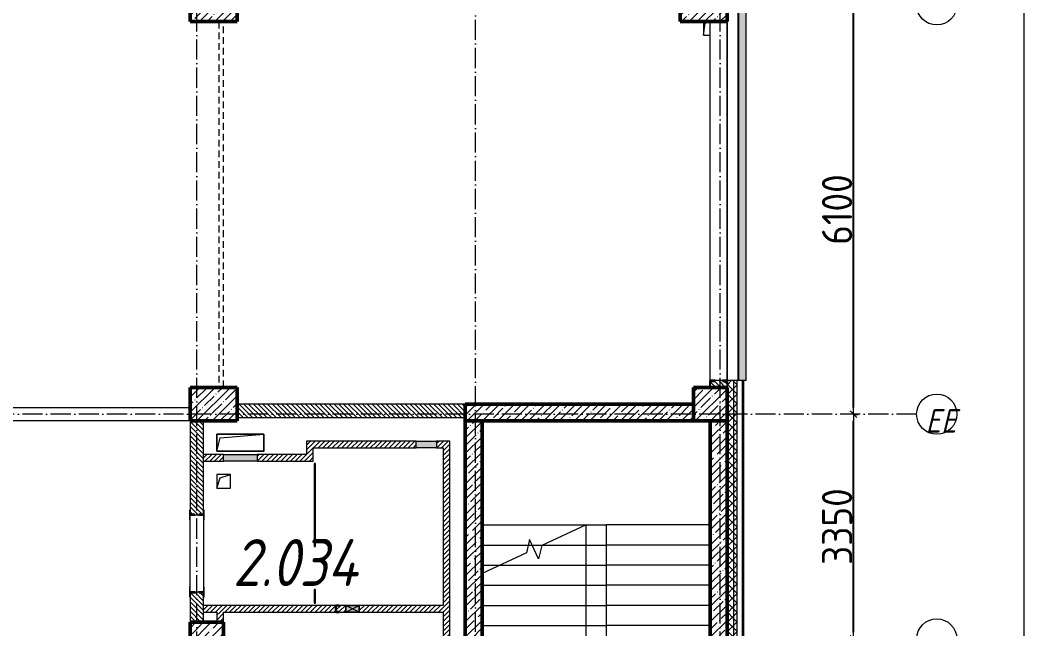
# Model space of a CAD drawing. Header units: millimetres. Extents: x -12989 to 629078, y -109036 to 555275.
# Drawn here: x 133976 to 148933, y 115795 to 124868 of the extents above; entities that cross this region are included whole.
import ezdxf

# ---------------------------------------------------------------- set-up
doc = ezdxf.new("R2010")
doc.units = ezdxf.units.MM
doc.linetypes.add('200_ШТРИХ_ш1п0_6_', pattern=[160, 100, -60])
doc.linetypes.add('50_200_ШТРИХ_1Т_ш5_п1_п1_', pattern=[700, 500, -100, 0, -100])
for name, color, linetype, lineweight in [('A-____-____-DIMS', 7, 'Continuous', 9), ('A-DETL-____-OTLN-3', 7, '200_ШТРИХ_ш1п0_6_', 9), ('A-DETL-GENF-OTLN', 7, 'Continuous', 9), ('A-DOOR-OPNG-MCUT', 7, 'Continuous', 35), ('A-FLOR-____-OTLN', 7, 'Continuous', 9), ('A-GENM-____-MCUT', 7, 'Continuous', 25), ('A-GENM-____-OTLN', 7, 'Continuous', 9), ('A-GENM-____-OTLN-1', 7, 'Continuous', 25), ('A-GLAZ-____-OTLN', 7, 'Continuous', 9), ('A-WALL-____-MCUT', 7, 'Continuous', 13), ('A-WALL-____-MCUT-1', 7, 'Continuous', 9), ('A-WALL-____-MCUT-2', 7, 'Continuous', 50), ('A-WALL-____-OTLN', 7, 'Continuous', 9), ('A-WALL-____-PATT-1', 7, 'Continuous', 9), ('A-WALL-FNSH-MCUT-1', 7, 'Continuous', 9), ('I-WALL-____-OTLN', 7, 'Continuous', 9), ('S-COLS-____-MCUT', 7, 'Continuous', 50), ('S-COLS-____-OTLN', 7, 'Continuous', 9), ('S-GRID-____-IDEN', 7, 'Continuous', 9), ('S-GRID-____-OTLN-1', 7, '50_200_ШТРИХ_1Т_ш5_п1_п1_', 9), ('S-STRS-____-MBND', 7, 'Continuous', 9), ('S-STRS-____-OTLN-1', 7, 'Continuous', 9), ('Марки помещений', 7, 'Continuous', 9)]:
    doc.layers.add(name, color=color, linetype=linetype, lineweight=lineweight)
doc.layers.add('A-DOOR-____-OTLN-1', color=7, linetype='Continuous', lineweight=9, true_color=0xffffff)
doc.layers.add('A-GLAZ-____-OTLN-1', color=7, linetype='Continuous', lineweight=9, true_color=0xc0c0c0)
doc.styles.add('ISOCPEUR_I_2', font='isocpeui.ttf', dxfattribs={"width": 0.85, "height": 2.3})
doc.styles.add('ISOCPEUR_I_9', font='isocpeui.ttf', dxfattribs={"width": 0.9, "height": 250})
doc.styles.add('СПДС', font='isocpeur.ttf', dxfattribs={"width": 0.9})
doc.dimstyles.new('Размера А3', dxfattribs={"dimtxt": 200, "dimasz": 100, "dimexe": 70, "dimexo": 100, "dimgap": 20, "dimtad": 1, "dimdec": 0, "dimrnd": 10, "dimzin": 0, "dimdsep": 46, "dimtxsty": 'СПДС', "dimblk": 'ARROWHEAD_6', "dimcen": 1, "dimclrd": 256, "dimclre": 256, "dimclrt": 256, "dimazin": 0, "dimtfac": 1, "dimtdec": 0, "dimtmove": 2, "dimatfit": 3, "dimfxl": 1, "dimtolj": 1, "dimtzin": 0, "dimarcsym": 0})
pattern_1 = [(135, (43259.71, 63713.66), (-35.35534, -35.35534), [])]
pattern_2 = [(45, (43259.71, 63713.66), (-35.35534, 35.35534), [])]
pattern_3 = [(45, (43259.71, 63713.66), (-70.71068, 70.71068), []), (135, (43259.71, 63713.66), (-70.71068, -70.71068), [])]
pattern_4 = [(45, (43259.71, 63713.66), (-114.04925, 114.04925), []), (45, (43373.76, 63713.66), (-114.04925, 114.04925), [201.612, -40.322, 3.353, -36.97])]

# ---------------------------------------------------------------- blocks, each defined once
blk = doc.blocks.new('BSC_Колонна _Прямоугольная - 500х700-V108-АР1_План отверстий 2 этажа в осях 1-64_Ю-ЯЯ')
at = {"layer": 'S-COLS-____-OTLN'}
h = blk.add_hatch(dxfattribs=at)
h.set_pattern_fill('FP_121', color=256, style=0, pattern_type=2)
h.set_pattern_definition([(315, (-61381.04, 93600), (114.04925, 114.04925), []), (315, (-61381.04, 93485.95), (114.04925, 114.04925), [201.613, -40.323, 3.353, -36.97])])
h.paths.add_polyline_path([(-250, 350), (-250, -350), (250, -350), (250, 350)], flags=0)
at = {"layer": 'S-COLS-____-MCUT'}
for p, q in [((250, 350), (-250, 350)), ((-250, 350), (-250, -350)), ((250, -350), (250, 350)), ((-250, -350), (250, -350))]:
    blk.add_line(p, q, dxfattribs=at)
blk = doc.blocks.new('BSC_Колонна _Прямоугольная - 500х700-V109-АР1_План отверстий 2 этажа в осях 1-64_Ю-ЯЯ')
at = {"layer": 'S-COLS-____-OTLN'}
h = blk.add_hatch(dxfattribs=at)
h.set_pattern_fill('FP_122', color=256, style=0, pattern_type=2)
h.set_pattern_definition([(315, (-61381.04, 100900), (114.04925, 114.04925), []), (315, (-61381.04, 100785.95), (114.04925, 114.04925), [201.613, -40.323, 3.353, -36.97])])
h.paths.add_polyline_path([(-250, 350), (-250, -350), (250, -350), (250, 350)], flags=0)
at = {"layer": 'S-COLS-____-MCUT'}
for p, q in [((250, 350), (-250, 350)), ((-250, 350), (-250, -350)), ((250, -350), (250, 350)), ((-250, -350), (250, -350))]:
    blk.add_line(p, q, dxfattribs=at)
blk = doc.blocks.new('BSC_Колонна _Прямоугольная - 500х700-V110-АР1_План отверстий 2 этажа в осях 1-64_Ю-ЯЯ')
at = {"layer": 'S-COLS-____-OTLN'}
h = blk.add_hatch(dxfattribs=at)
h.set_pattern_fill('FP_123', color=256, style=0, pattern_type=2)
h.set_pattern_definition([(315, (-55431.04, 93600), (114.04925, 114.04925), []), (315, (-55431.04, 93485.95), (114.04925, 114.04925), [201.613, -40.323, 3.353, -36.97])])
h.paths.add_polyline_path([(-250, 350), (-250, -350), (250, -350), (250, 350)], flags=0)
at = {"layer": 'S-COLS-____-MCUT'}
for p, q in [((250, 350), (-250, 350)), ((-250, 350), (-250, -350)), ((250, -350), (250, 350)), ((-250, -350), (250, -350))]:
    blk.add_line(p, q, dxfattribs=at)
blk = doc.blocks.new('BSC_Колонна _Прямоугольная - 500х500-V111-АР1_План отверстий 2 этажа в осях 1-64_Ю-ЯЯ')
at = {"layer": 'S-COLS-____-OTLN'}
h = blk.add_hatch(dxfattribs=at)
h.set_pattern_fill('FP_124', color=256, style=0, pattern_type=2)
h.set_pattern_definition([(315, (-55431.04, 101000), (114.04925, 114.04925), []), (315, (-55431.04, 100885.95), (114.04925, 114.04925), [201.613, -40.323, 3.353, -36.97])])
h.paths.add_polyline_path([(-250, 250), (-250, -250), (250, -250), (250, 250)], flags=0)
at = {"layer": 'S-COLS-____-MCUT'}
for p, q in [((250, 250), (-250, 250)), ((-250, 250), (-250, -250)), ((250, -250), (250, 250)), ((-250, -250), (250, -250))]:
    blk.add_line(p, q, dxfattribs=at)
blk = doc.blocks.new('BSC_Колонна _Прямоугольная - 500х500-V147-АР1_План отверстий 2 этажа в осях 1-64_Ю-ЯЯ')
at = {"layer": 'S-COLS-____-OTLN'}
h = blk.add_hatch(dxfattribs=at)
h.set_pattern_fill('FP_160', color=256, style=0, pattern_type=2)
h.set_pattern_definition([(45, (-93500, -51931.04), (-114.04925, 114.04925), []), (45, (-93385.95, -51931.04), (-114.04925, 114.04925), [201.613, -40.323, 3.353, -36.97])])
h.paths.add_polyline_path([(-250, -250), (250, -250), (250, 250), (-250, 250)], flags=0)
at = {"layer": 'S-COLS-____-MCUT'}
for p, q in [((250, 250), (-250, 250)), ((-250, 250), (-250, -250)), ((250, -250), (250, 250)), ((-250, -250), (250, -250))]:
    blk.add_line(p, q, dxfattribs=at)
blk = doc.blocks.new('DOR_ДУ_распашная__1Ст_Прямоугольная_ШЕР - Вн_650х2100h_Кабинки С_у-19996353-АР1_План отверстий 2 этажа в осях 1-64_Ю-ЯЯ')
at = {"layer": 'A-DOOR-OPNG-MCUT'}
for p, q in [((-325, 10), (-325, -10)), ((325, -10), (325, 10))]:
    blk.add_line(p, q, dxfattribs=at)
blk = doc.blocks.new('Фахверк_СКБ_Уголок - 250_2700_1-27501432-АР1_План отверстий 2 этажа в осях 1-64_Ю-ЯЯ')
at = {"layer": 'A-GENM-____-MCUT'}
for p, q in [((200, 181), (125, 181)), ((125, 181), (125, 106)), ((131, 106), (131, 175)), ((131, 175), (200, 175)), ((200, 175), (200, 181)), ((125, 106), (131, 106)), ((131, -6), (125, -6)), ((125, -6), (125, -81)), ((125, -81), (200, -81)), ((131, -75), (131, -6)), ((200, -75), (131, -75)), ((200, -81), (200, -75))]:
    blk.add_line(p, q, dxfattribs=at)
blk = doc.blocks.new('154_Фахверк_СКБ_Швеллер - Тип_100_3960-28331862-АР1_План отверстий 2 этажа в осях 1-64_Ю-ЯЯ')
at = {"layer": 'A-GENM-____-MCUT'}
for p, q in [((175, 50), (125, 50)), ((125, 50), (125, -50)), ((128, 47), (175, 47)), ((128, -47), (128, 47)), ((175, 47), (175, 50)), ((125, -50), (175, -50)), ((175, -47), (128, -47)), ((175, -50), (175, -47))]:
    blk.add_line(p, q, dxfattribs=at)
blk = doc.blocks.new('154_Стойка_СКБ_Уголок - СМ-2180_200-28268025-АР1_План отверстий 2 этажа в осях 1-64_Ю-ЯЯ')
at = {"layer": 'A-GENM-____-MCUT'}
for p, q in [((125, 156), (125, 81)), ((200, 156), (125, 156)), ((131, 81), (131, 150)), ((131, 150), (200, 150)), ((200, 150), (200, 156)), ((125, 81), (131, 81)), ((131, 19), (125, 19)), ((125, 19), (125, -56)), ((131, -50), (131, 19)), ((125, -56), (200, -56)), ((200, -50), (131, -50)), ((200, -56), (200, -50))]:
    blk.add_line(p, q, dxfattribs=at)
blk = doc.blocks.new('Стойка_Влож_Полоса боковая - Полоса-28213942-АР1_План отверстий 2 этажа в осях 1-64_Ю-ЯЯ')
at = {"layer": 'A-GENM-____-OTLN'}
for p, q in [((-5, 60), (0, 60)), ((-5, -60), (-5, 60)), ((0, -60), (-5, -60))]:
    blk.add_line(p, q, dxfattribs=at)
blk = doc.blocks.new('Стойка_Влож_Уголок_Опорный - Уголок-28213941-АР1_План отверстий 2 этажа в осях 1-64_Ю-ЯЯ')
at = {"layer": 'A-GENM-____-OTLN'}
for p, q in [((-212, -6), (-212, 0)), ((0, 0), (0, -6)), ((-212, -75), (-212, -6)), ((-212, -6), (-206, -6)), ((-212, -75), (-206, -75)), ((-6, -6), (0, -6)), ((-6, -75), (0, -75)), ((0, -6), (0, -75))]:
    blk.add_line(p, q, dxfattribs=at)
blk = doc.blocks.new('AR_Отверстие Ниша - Лючок-32401647-АР1_План отверстий 2 этажа в осях 1-64_Ю-ЯЯ')
at = {"layer": 'A-GLAZ-____-OTLN'}
blk.add_hatch(color=256, dxfattribs=at).paths.add_polyline_path([(150, 50), (-150, 50), (-150, -50), (150, -50)], flags=0)
for p, q in [((-150, 50), (150, 50)), ((-150, -50), (-150, 50)), ((150, 50), (150, -50)), ((150, -50), (-150, -50))]:
    blk.add_line(p, q, dxfattribs=at)
blk = doc.blocks.new('AR_Отверстие Ниша - Лючок-32401869-АР1_План отверстий 2 этажа в осях 1-64_Ю-ЯЯ')
at = {"layer": 'A-GLAZ-____-OTLN'}
blk.add_hatch(color=256, dxfattribs=at).paths.add_polyline_path([(250, 50), (-250, 50), (-250, -50), (250, -50)], flags=0)
for p, q in [((-250, 50), (250, 50)), ((-250, -50), (-250, 50)), ((250, 50), (250, -50)), ((250, -50), (-250, -50))]:
    blk.add_line(p, q, dxfattribs=at)
blk = doc.blocks.new('AR_Отверстие прямоугольное _в плите_ - AR_Отверстие прямоугольное _в плите_-30459207-АР1_План отверстий 2 этажа в осях 1-64_Ю-ЯЯ')
at = {"layer": 'A-GENM-____-OTLN'}
for p, q in [((100, 100), (-100, 100)), ((-100, 100), (-100, -100)), ((-100, -100), (-50, 50)), ((-50, 50), (100, 100)), ((100, -100), (100, 100)), ((-100, -100), (100, -100))]:
    blk.add_line(p, q, dxfattribs=at)
blk = doc.blocks.new('AR_Отверстие прямоугольное _в плите_ - AR_Отверстие прямоугольное _в плите_-30459221-АР1_План отверстий 2 этажа в осях 1-64_Ю-ЯЯ')
at = {"layer": 'A-GENM-____-OTLN'}
for p, q in [((350, 125), (-350, 125)), ((-350, 125), (-350, -125)), ((-350, -125), (-300, 75)), ((-300, 75), (350, 125)), ((350, -125), (350, 125)), ((-350, -125), (350, -125))]:
    blk.add_line(p, q, dxfattribs=at)
blk = doc.blocks.new('AR_Отверстие прямоугольное _в плите_ - AR_Отверстие прямоугольное _в плите_-V166-АР1_План отверстий 2 этажа в осях 1-64_Ю-ЯЯ')
at = {"layer": 'A-GENM-____-OTLN'}
for p, q in [((-50, 100), (-50, -100)), ((-50, -100), (-25, 75)), ((-25, 75), (50, 100)), ((50, -100), (50, 100)), ((-50, -100), (50, -100))]:
    blk.add_line(p, q, dxfattribs=at)
blk = doc.blocks.new('Отлив_СКБ - Отлив витража_120_НВФ-31884153-АР1_План отверстий 2 этажа в осях 1-64_Ю-ЯЯ')
at = {"layer": 'A-GLAZ-____-OTLN-1'}
for points in [[(0, 0), (0, -2), (13700, -2), (13700, 0), (4672, 0)], [(0, -83), (0, -120), (13700, -120), (13700, -2), (0, -2), (0, -63)]]:
    blk.add_hatch(color=256, dxfattribs=at).paths.add_polyline_path(points, flags=0)
at = {"layer": 'A-GLAZ-____-OTLN'}
for p, q in [((0, 0), (13700, 0)), ((13700, -2), (0, -2)), ((0, -120), (0, -83)), ((0, -120), (13700, -120)), ((13700, -83), (13700, -120))]:
    blk.add_line(p, q, dxfattribs=at)
blk = doc.blocks.new('AR_Отверстие прямоугольное _в стене__БезПР - AR_Отверстие прямоугольное _в стене__БезПР-36427953-АР1_План отверстий 2 этажа в осях 1-64_Ю-ЯЯ')
at = {"layer": 'A-GLAZ-____-OTLN'}
blk.add_hatch(color=256, dxfattribs=at).paths.add_polyline_path([(100, 50), (-100, 50), (-100, -50), (100, -50)], flags=0)
at = {"layer": 'A-DETL-GENF-OTLN'}
for p, q in [((-100, -50), (-100, 50)), ((-100, 50), (100, 50)), ((100, 50), (-100, -50)), ((-100, 50), (100, -50)), ((100, 50), (-100, 50)), ((-100, 50), (-100, -50)), ((100, 50), (100, -50)), ((100, -50), (100, 50)), ((100, -50), (-100, -50)), ((-100, -50), (100, -50))]:
    blk.add_line(p, q, dxfattribs=at)
blk = doc.blocks.new('Ось сетки - Круг_Ø6_00__ISO-2_5_0_9K_-25732049-АР1_План отверстий 2 этажа в осях 1-64_Ю-ЯЯ')
at = {"layer": 'S-GRID-____-IDEN'}
blk.add_circle((0, 0), 3, dxfattribs=at)
blk = doc.blocks.new('ARROWHEAD_6')
at = {"color": 0, "linetype": 'Continuous'}
for p, q in [((0, 0), (-1, 0)), ((-0.5, -0.5), (0.5, 0.5))]:
    blk.add_line(p, q, dxfattribs=at)
blk = doc.blocks.new('*D2798')
at = {"layer": 'A-____-____-DIMS', "lineweight": -2, "transparency": 16777216}
for p, q in [((87537, 514297), (87613, 514297)), ((87543, 511047), (87543, 514197)), ((87537, 510947), (87613, 510947))]:
    blk.add_line(p, q, dxfattribs=at)
at = {"layer": 'Defpoints', "color": 0, "transparency": 16777216}
for p in [(87437, 514297), (87543, 514297), (87437, 510947)]:
    blk.add_point(p, dxfattribs=at)
at = {"layer": 'A-____-____-DIMS', "lineweight": -2, "transparency": 16777216, "xscale": 100, "yscale": 100, "zscale": 100}
for p, rotation in [((87543, 514297), 90), ((87543, 510947), 270)]:
    blk.add_blockref('ARROWHEAD_6', p, dxfattribs=dict(at, rotation=rotation))
at = {"layer": 'A-____-____-DIMS', "transparency": 16777216, "insert": (87298, 512622), "char_height": 450, "width": 2.49, "attachment_point": 5, "rotation": 90, "style": 'СПДС'}
blk.add_mtext('\\A1;3350', dxfattribs=at)
blk = doc.blocks.new('*D2799')
at = {"layer": 'A-____-____-DIMS', "lineweight": -2, "transparency": 16777216}
for p, q in [((87537, 520397), (87613, 520397)), ((87543, 514397), (87543, 520297)), ((87537, 514297), (87613, 514297))]:
    blk.add_line(p, q, dxfattribs=at)
at = {"layer": 'Defpoints', "color": 0, "transparency": 16777216}
for p in [(87437, 520397), (87543, 520397), (87437, 514297)]:
    blk.add_point(p, dxfattribs=at)
at = {"layer": 'A-____-____-DIMS', "lineweight": -2, "transparency": 16777216, "xscale": 100, "yscale": 100, "zscale": 100}
for p, rotation in [((87543, 520397), 90), ((87543, 514297), 270)]:
    blk.add_blockref('ARROWHEAD_6', p, dxfattribs=dict(at, rotation=rotation))
at = {"layer": 'A-____-____-DIMS', "transparency": 16777216, "insert": (87298, 517347), "char_height": 450, "width": 2.3, "attachment_point": 5, "rotation": 90, "style": 'СПДС'}
blk.add_mtext('\\A1;6100', dxfattribs=at)
blk = doc.blocks.new('2этаж')
at = {"layer": 'S-GRID-____-OTLN-1', "color": 251, "ltscale": 0.6, "true_color": 0x636466}
for p, q in [((77758.3, 498997), (77758.3, 549908.8)), ((81908.3, 508532.6), (81908.3, 549908.8)), ((85558.3, 498997), (85558.3, 549908.8)), ((88482.7, 514297), (-20260.4, 514297))]:
    blk.add_line(p, q, dxfattribs=at)
at = {"layer": 'S-GRID-____-IDEN', "xscale": 99.99999999999993, "yscale": 99.99999999999993, "zscale": 99.99999999999993}
for p, rotation in [((88782.7, 520397), 269.9999999999995), ((88782.7, 514297), 89.9999999999998), ((88782.7, 510947), 269.9999999999995)]:
    blk.add_blockref('Ось сетки - Круг_Ø6_00__ISO-2_5_0_9K_-25732049-АР1_План отверстий 2 этажа в осях 1-64_Ю-ЯЯ', p, dxfattribs=dict(at, rotation=rotation))
at = {"layer": 'S-GRID-____-IDEN', "insert": (88615.7, 514373.1), "char_height": 350, "width": 404.05, "attachment_point": 1, "style": 'ISOCPEUR_I_9'}
blk.add_mtext('ЕЕ', dxfattribs=at)
at = {"layer": 'A-____-____-DIMS'}
for base, p1, p2, picture, middle in [((87542.6, 520397), (87436.5, 514297), (87436.5, 520397), '*D2799', (87297.6, 517347)), ((87542.6, 514297), (87436.5, 510947), (87436.5, 514297), '*D2798', (87297.6, 512622))]:
    dim = blk.add_linear_dim(base=base, p1=p1, p2=p2, angle=90, dimstyle='Размера А3', override={"dimtxt": 450}, dxfattribs=at)
    dim.commit()
    dim.dimension.update_dxf_attribs({"geometry": picture, "text_midpoint": middle})

msp = doc.modelspace()

# ---------------------------------------------------------------- hatches: boundary and pattern name
at = {"layer": 'A-WALL-____-PATT-1'}
h = msp.add_hatch(dxfattribs=at)
h.set_pattern_fill('FP_1', color=256, style=0, pattern_type=2)
h.set_pattern_definition(pattern_3)
h.paths.add_polyline_path([(144659.7115, 110529.7006), (144659.7115, 110794.7006), (144609.7115, 110794.7006), (144609.7115, 110529.7006)], flags=0)
h.paths.add_polyline_path([(144609.7115, 111794.7006), (144659.7115, 111794.7006), (144659.7115, 119494.7006), (144609.7115, 119494.7006), (144609.7115, 114480.6011)], flags=0)
h.paths.add_polyline_path([(144609.7115, 133194.7006), (144659.7115, 133194.7006), (144659.7115, 134444.7006), (144609.7115, 134444.7006), (144609.7115, 133853.5493)], flags=0)
h.paths.add_polyline_path([(144609.7115, 136244.7006), (144659.7115, 136244.7006), (144659.7115, 137444.7006), (144609.7115, 137444.7006), (144609.7115, 137082.374)], flags=0)
h.paths.add_polyline_path([(144659.7115, 139244.7006), (144659.7115, 140444.7006), (144609.7115, 140444.7006), (144609.7115, 139244.7006)], flags=0)
h.paths.add_polyline_path([(144659.7115, 142244.7006), (144659.7115, 143444.7006), (144609.7115, 143444.7006), (144609.7115, 142244.7006)], flags=0)
h.paths.add_polyline_path([(144659.7115, 145244.7006), (144659.7115, 149494.7006), (144609.7115, 149494.7006), (144609.7115, 145244.7006)], flags=0)
h = msp.add_hatch(dxfattribs=at)
h.set_pattern_fill('FP_1', color=256, style=0, pattern_type=2)
h.set_pattern_definition(pattern_3)
h.paths.add_polyline_path([(144509.7115, 110529.7006), (144609.7115, 110529.7006), (144609.7115, 110794.7006), (144509.7115, 110794.7006)], flags=0)
h.paths.add_polyline_path([(144609.7115, 111794.7006), (144609.7115, 119494.7006), (144515.7115, 119494.7006), (144515.7115, 119419.7006), (144509.7115, 119419.7006), (144509.7115, 111794.7006)], flags=0)
h.paths.add_polyline_path([(144609.7115, 133194.7006), (144609.7115, 134444.7006), (144515.7115, 134444.7006), (144515.7115, 134369.7006), (144509.7115, 134369.7006), (144509.7115, 133269.7006), (144515.7115, 133269.7006), (144515.7115, 133194.7006)], flags=0)
h.paths.add_polyline_path([(144515.7115, 136244.7006), (144609.7115, 136244.7006), (144609.7115, 137444.7006), (144509.7115, 137444.7006), (144509.7115, 136319.7006), (144515.7115, 136319.7006), (144515.7115, 136250.7006)], flags=0)
h.paths.add_polyline_path([(144515.7115, 139244.7006), (144609.7115, 139244.7006), (144609.7115, 140444.7006), (144515.7115, 140444.7006), (144515.7115, 140369.7006), (144509.7115, 140369.7006), (144509.7115, 139319.7006), (144515.7115, 139319.7006), (144515.7115, 139250.7006)], flags=0)
h.paths.add_polyline_path([(144515.7115, 142244.7006), (144609.7115, 142244.7006), (144609.7115, 143444.7006), (144515.7115, 143444.7006), (144515.7115, 143369.7006), (144509.7115, 143369.7006), (144509.7115, 142319.7006), (144515.7115, 142319.7006), (144515.7115, 142250.7006)], flags=0)
h.paths.add_polyline_path([(144609.7115, 145244.7006), (144609.7115, 149394.7006), (144509.7115, 149394.7006), (144509.7115, 145244.7006)], flags=0)
h = msp.add_hatch(dxfattribs=at)
h.set_pattern_fill('FP_6', color=256, style=0, pattern_type=2)
h.set_pattern_definition(pattern_1)
h.paths.add_polyline_path([(144509.7115, 119394.7006), (144509.7115, 119488.7006), (144440.7115, 119488.7006), (144440.7115, 119494.7006), (144328.7115, 119494.7006), (144328.7115, 119488.7006), (144259.7115, 119488.7006), (144259.7115, 119394.7006), (144440.7115, 119394.7006)], flags=0)
h = msp.add_hatch(dxfattribs=at)
h.set_pattern_fill('FP_3', color=256, style=0, pattern_type=2)
h.set_pattern_definition([(45, (43259.71, 63713.66), (-85.53659, 85.53659), []), (45, (43316.74, 63713.66), (-85.53659, 85.53659), [])])
h.paths.add_polyline_path([(144759.7115, 110529.7006), (144759.7115, 110794.7006), (144739.7115, 110794.7006), (144739.7115, 110529.7006)], flags=0)
h.paths.add_polyline_path([(144739.7115, 111794.7006), (144759.7115, 111794.7006), (144759.7115, 119494.7006), (144739.7115, 119494.7006), (144739.7115, 114480.6011)], flags=0)
h = msp.add_hatch(dxfattribs=at)
h.set_pattern_fill('FP_6', color=256, style=0, pattern_type=2)
h.set_pattern_definition(pattern_1)
h.paths.add_polyline_path([(140609.7115, 118944.7006), (140609.7115, 119144.7006), (137209.7115, 119144.7006), (137209.7115, 118944.7006), (138689.5664, 118944.7006)], flags=0)
h = msp.add_hatch(dxfattribs=at)
h.set_pattern_fill('FP_13', color=256, style=0, pattern_type=2)
h.set_pattern_definition(pattern_4)
h.paths.add_polyline_path([(144009.7115, 118894.7006), (144009.7115, 119144.7006), (140609.7115, 119144.7006), (140609.7115, 118894.7006), (142224.5677, 118894.7006)], flags=0)
h = msp.add_hatch(dxfattribs=at)
h.set_pattern_fill('FP_6', color=256, style=0, pattern_type=2)
h.set_pattern_definition(pattern_1)
h.paths.add_polyline_path([(136709.7115, 115894.7006), (136709.7115, 116338.7006), (136640.7115, 116338.7006), (136640.7115, 116344.7006), (136578.7115, 116344.7006), (136578.7115, 116338.7006), (136509.7115, 116338.7006), (136509.7115, 115894.7006)], flags=0)
h.paths.add_polyline_path([(136640.7115, 117494.7006), (136640.7115, 117500.7006), (136709.7115, 117500.7006), (136709.7115, 118894.7006), (136509.7115, 118894.7006), (136509.7115, 117500.7006), (136578.7115, 117500.7006), (136578.7115, 117494.7006)], flags=0)
h = msp.add_hatch(dxfattribs=at)
h.set_pattern_fill('FP_13', color=256, style=0, pattern_type=2)
h.set_pattern_definition(pattern_4)
h.paths.add_polyline_path([(140859.7115, 113694.7006), (140859.7115, 118894.7006), (140609.7115, 118894.7006), (140609.7115, 113694.7006)], flags=0)
h = msp.add_hatch(dxfattribs=at)
h.set_pattern_fill('FP_13', color=256, style=0, pattern_type=2)
h.set_pattern_definition(pattern_4)
h.paths.add_polyline_path([(144509.7115, 111794.7006), (144509.7115, 118894.7006), (144259.7115, 118894.7006), (144259.7115, 111794.7006)], flags=0)
h = msp.add_hatch(dxfattribs=at)
h.set_pattern_fill('FP_5', color=256, style=0, pattern_type=2)
h.set_pattern_definition(pattern_2)
h.paths.add_polyline_path([(140179.7115, 118494.7006), (140279.7115, 118494.7006), (140279.7115, 118594.7006), (140179.7115, 118594.7006), (140179.7115, 118589.5327)], flags=0)
h.paths.add_polyline_path([(138344.7115, 118494.7006), (139879.7115, 118494.7006), (139879.7115, 118594.7006), (138244.7115, 118594.7006), (138244.7115, 118494.7006)], flags=0)
h = msp.add_hatch(dxfattribs=at)
h.set_pattern_fill('FP_5', color=256, style=0, pattern_type=2)
h.set_pattern_definition(pattern_2)
h.paths.add_polyline_path([(138344.7115, 118294.7006), (138344.7115, 118494.7006), (138244.7115, 118494.7006), (138244.7115, 118294.7006)], flags=0)
h = msp.add_hatch(dxfattribs=at)
h.set_pattern_fill('FP_5', color=256, style=0, pattern_type=2)
h.set_pattern_definition(pattern_2)
h.paths.add_polyline_path([(140366.3781, 114194.7006), (140379.7115, 114194.7006), (140379.7115, 114494.7006), (140279.7115, 114494.7006), (140279.7115, 114194.7006), (140365.758, 114194.7006)], flags=0)
h.paths.add_polyline_path([(140279.7115, 114994.7006), (140379.7115, 114994.7006), (140379.7115, 118594.7006), (140279.7115, 118594.7006), (140279.7115, 116044.7006)], flags=0)
h = msp.add_hatch(dxfattribs=at)
h.set_pattern_fill('FP_5', color=256, style=0, pattern_type=2)
h.set_pattern_definition(pattern_2)
h.paths.add_polyline_path([(137009.7115, 118294.7006), (137009.7115, 118394.7006), (136709.7115, 118394.7006), (136709.7115, 118294.7006)], flags=0)
h.paths.add_polyline_path([(138244.7115, 118294.7006), (138244.7115, 118394.7006), (137509.7115, 118394.7006), (137509.7115, 118294.7006)], flags=0)
h = msp.add_hatch(dxfattribs=at)
h.set_pattern_fill('FP_5', color=256, style=0, pattern_type=2)
h.set_pattern_definition(pattern_2)
h.paths.add_polyline_path([(139029.7115, 116044.7006), (140279.7115, 116044.7006), (140279.7115, 116144.7006), (139029.7115, 116144.7006), (139029.7115, 116106.4743)], flags=0)
h.paths.add_polyline_path([(136909.7115, 116044.7006), (138679.7115, 116044.7006), (138679.7115, 116144.7006), (136709.7115, 116144.7006), (136709.7115, 116044.7006)], flags=0)
h.paths.add_polyline_path([(138829.7115, 116044.7006), (138829.7115, 116144.7006), (138729.7115, 116144.7006), (138729.7115, 116141.7006), (138682.7115, 116141.7006), (138682.7115, 116047.7006), (138729.7115, 116047.7006), (138729.7115, 116044.7006)], flags=0)
h = msp.add_hatch(dxfattribs=at)
h.set_pattern_fill('FP_5', color=256, style=0, pattern_type=2)
h.set_pattern_definition(pattern_2)
h.paths.add_polyline_path([(136909.7115, 115894.7006), (137009.7115, 115894.7006), (137009.7115, 116044.7006), (136909.7115, 116044.7006)], flags=0)

# ---------------------------------------------------------------- linework, layer by layer
at = {"color": 1, "lineweight": 0}
msp.add_lwpolyline([(35696.9246, 156516.3825), (148932.9246, 156516.3825), (148932.9246, 57688.3825), (35696.9246, 57688.3825)], close=True, dxfattribs=at)
at = {"layer": 'A-DETL-____-OTLN-3'}
for p, q in [((136939.7115, 124844.7006), (136939.7115, 119394.7006)), ((137009.7115, 119394.7006), (137009.7115, 124844.7006))]:
    msp.add_line(p, q, dxfattribs=at)
at = {"layer": 'A-FLOR-____-OTLN'}
for p, q in [((136909.7115, 118694.7006), (137609.7115, 118694.7006)), ((136909.7115, 118444.7006), (136909.7115, 118694.7006)), ((137609.7115, 118694.7006), (137609.7115, 118444.7006)), ((137609.7115, 118444.7006), (136909.7115, 118444.7006))]:
    msp.add_line(p, q, dxfattribs=at)
at = {"layer": 'A-WALL-____-MCUT'}
for p, q in [((144259.7115, 119419.7006), (144259.7115, 119394.7006)), ((144440.7115, 119494.7006), (144328.7115, 119494.7006)), ((144739.7115, 119494.7006), (144515.7115, 119494.7006)), ((144739.7115, 111794.7006), (144739.7115, 119494.7006)), ((140609.7115, 119144.7006), (137209.7115, 119144.7006)), ((137209.7115, 118944.7006), (140609.7115, 118944.7006)), ((136509.7115, 118894.7006), (136509.7115, 117569.7006)), ((136709.7115, 117569.7006), (136709.7115, 118894.7006)), ((136578.7115, 117494.7006), (136640.7115, 117494.7006)), ((136509.7115, 116269.7006), (136509.7115, 115894.7006)), ((136640.7115, 116344.7006), (136578.7115, 116344.7006)), ((136709.7115, 115894.7006), (136709.7115, 116269.7006))]:
    msp.add_line(p, q, dxfattribs=at)
at = {"layer": 'A-WALL-____-MCUT-1'}
for p, q in [((144509.7115, 119394.7006), (144509.7115, 119419.7006)), ((144509.7115, 119419.7006), (144509.7115, 119394.7006)), ((144609.7115, 111794.7006), (144609.7115, 119494.7006)), ((144659.7115, 111794.7006), (144659.7115, 119494.7006))]:
    msp.add_line(p, q, dxfattribs=at)
at = {"layer": 'A-WALL-____-MCUT-2'}
for p, q in [((140609.7115, 119144.7006), (140609.7115, 113694.7006)), ((144009.7115, 119144.7006), (140609.7115, 119144.7006)), ((140609.7115, 118894.7006), (144009.7115, 118894.7006)), ((140859.7115, 113444.7006), (140859.7115, 118894.7006)), ((144259.7115, 118894.7006), (144259.7115, 111794.7006)), ((144509.7115, 118894.7006), (144509.7115, 111794.7006)), ((144509.7115, 111794.7006), (144509.7115, 118894.7006))]:
    msp.add_line(p, q, dxfattribs=at)
at = {"layer": 'A-WALL-____-OTLN'}
for p, q in [((144259.7115, 119494.7006), (144259.7115, 124844.7006)), ((144509.7115, 119494.7006), (144509.7115, 124844.7006)), ((144509.7115, 124844.7006), (144509.7115, 119494.7006))]:
    msp.add_line(p, q, dxfattribs=at)
at = {"layer": 'A-WALL-FNSH-MCUT-1'}
for p, q in [((144759.7115, 119494.7006), (144739.7115, 119494.7006)), ((144739.7115, 119494.7006), (144739.7115, 111794.7006)), ((144759.7115, 111794.7006), (144759.7115, 119494.7006)), ((139879.7115, 118594.7006), (138244.7115, 118594.7006)), ((138244.7115, 118594.7006), (138244.7115, 118394.7006)), ((138344.7115, 118494.7006), (139879.7115, 118494.7006)), ((138344.7115, 118294.7006), (138344.7115, 118494.7006)), ((140379.7115, 118594.7006), (140179.7115, 118594.7006)), ((140179.7115, 118494.7006), (140279.7115, 118494.7006)), ((140279.7115, 118494.7006), (140279.7115, 116144.7006)), ((140379.7115, 114994.7006), (140379.7115, 118594.7006)), ((137009.7115, 118394.7006), (136709.7115, 118394.7006)), ((138244.7115, 118394.7006), (137509.7115, 118394.7006)), ((136709.7115, 118294.7006), (137009.7115, 118294.7006)), ((137509.7115, 118294.7006), (138344.7115, 118294.7006)), ((138359.7115, 118259.7006), (138359.7115, 117029.7006)), ((138379.7115, 118259.7006), (138359.7115, 118259.7006)), ((138379.7115, 117029.7006), (138379.7115, 118259.7006)), ((138359.7115, 116379.7006), (138359.7115, 116179.7006)), ((138379.7115, 116179.7006), (138379.7115, 116379.7006)), ((138679.7115, 116144.7006), (136709.7115, 116144.7006)), ((138359.7115, 116179.7006), (138379.7115, 116179.7006)), ((138829.7115, 116144.7006), (138729.7115, 116144.7006)), ((140279.7115, 116144.7006), (139029.7115, 116144.7006)), ((136709.7115, 116044.7006), (136909.7115, 116044.7006)), ((136909.7115, 116044.7006), (136909.7115, 115894.7006)), ((137009.7115, 116044.7006), (138679.7115, 116044.7006)), ((137009.7115, 115894.7006), (137009.7115, 116044.7006)), ((138729.7115, 116044.7006), (138829.7115, 116044.7006)), ((139029.7115, 116044.7006), (140279.7115, 116044.7006)), ((140279.7115, 116044.7006), (140279.7115, 114994.7006))]:
    msp.add_line(p, q, dxfattribs=at)
at = {"layer": 'I-WALL-____-OTLN'}
for p, q in [((132509.7115, 119094.7006), (136509.7115, 119094.7006)), ((136509.7115, 118894.7006), (132509.7115, 118894.7006)), ((136509.7115, 116344.7006), (136509.7115, 117494.7006)), ((136709.7115, 117494.7006), (136709.7115, 116344.7006))]:
    msp.add_line(p, q, dxfattribs=at)
at = {"layer": 'S-STRS-____-MBND'}
for p, q in [((142409.7115, 117344.7006), (141747.9999, 117036.1395)), ((141568.6774, 117124.9228), (141521.423, 116930.4849)), ((141700.7456, 116841.7016), (141568.6774, 117124.9228)), ((141747.9999, 117036.1395), (141700.7456, 116841.7016)), ((141521.423, 116930.4849), (140859.7115, 116621.9238))]:
    msp.add_line(p, q, dxfattribs=at)
at = {"layer": 'S-STRS-____-OTLN-1'}
for p, q in [((140859.7115, 117344.7006), (142709.7115, 117344.7006)), ((140859.7115, 117344.7006), (142709.7115, 117344.7006)), ((142409.7115, 117044.7006), (142409.7115, 117344.7006)), ((144259.7115, 117344.7006), (142709.7115, 117344.7006)), ((142709.7115, 117344.7006), (142709.7115, 117044.7006)), ((144259.7115, 117344.7006), (142709.7115, 117344.7006)), ((140859.7115, 117044.7006), (141549.1809, 117044.7006)), ((140859.7115, 117044.7006), (141549.1809, 117044.7006)), ((141549.1809, 117044.7006), (141606.0856, 117044.7006)), ((141549.1809, 117044.7006), (141606.0856, 117044.7006)), ((141606.0856, 117044.7006), (141766.3594, 117044.7006)), ((141606.0856, 117044.7006), (141766.3594, 117044.7006)), ((141766.3594, 117044.7006), (142409.7115, 117044.7006)), ((141766.3594, 117044.7006), (142409.7115, 117044.7006)), ((142409.7115, 116744.7006), (142409.7115, 117044.7006)), ((142409.7115, 117044.7006), (142709.7115, 117044.7006)), ((142409.7115, 117044.7006), (142709.7115, 117044.7006)), ((142709.7115, 117044.7006), (142709.7115, 116744.7006)), ((144259.7115, 117044.7006), (142709.7115, 117044.7006)), ((144259.7115, 117044.7006), (142709.7115, 117044.7006)), ((140859.7115, 116744.7006), (141123.0073, 116744.7006)), ((140859.7115, 116744.7006), (141123.0073, 116744.7006)), ((141123.0073, 116744.7006), (142409.7115, 116744.7006)), ((141123.0073, 116744.7006), (142409.7115, 116744.7006)), ((142409.7115, 116444.7006), (142409.7115, 116744.7006)), ((142409.7115, 116744.7006), (142709.7115, 116744.7006)), ((142409.7115, 116744.7006), (142709.7115, 116744.7006)), ((142709.7115, 116744.7006), (142709.7115, 116444.7006)), ((144259.7115, 116744.7006), (142709.7115, 116744.7006)), ((144259.7115, 116744.7006), (142709.7115, 116744.7006)), ((140859.7115, 116444.7006), (142409.7115, 116444.7006)), ((140859.7115, 116444.7006), (142409.7115, 116444.7006)), ((142409.7115, 116144.7006), (142409.7115, 116444.7006)), ((142409.7115, 116444.7006), (142709.7115, 116444.7006)), ((142409.7115, 116444.7006), (142709.7115, 116444.7006)), ((142709.7115, 116444.7006), (142709.7115, 116144.7006)), ((144259.7115, 116444.7006), (142709.7115, 116444.7006)), ((144259.7115, 116444.7006), (142709.7115, 116444.7006)), ((140859.7115, 116144.7006), (142409.7115, 116144.7006)), ((140859.7115, 116144.7006), (142409.7115, 116144.7006)), ((142409.7115, 115844.7006), (142409.7115, 116144.7006)), ((142409.7115, 116144.7006), (142709.7115, 116144.7006)), ((142409.7115, 116144.7006), (142709.7115, 116144.7006)), ((142709.7115, 116144.7006), (142709.7115, 115844.7006)), ((144259.7115, 116144.7006), (142709.7115, 116144.7006)), ((144259.7115, 116144.7006), (142709.7115, 116144.7006)), ((140859.7115, 115844.7006), (142409.7115, 115844.7006)), ((140859.7115, 115844.7006), (142409.7115, 115844.7006)), ((142409.7115, 115544.7006), (142409.7115, 115844.7006)), ((142409.7115, 115844.7006), (142709.7115, 115844.7006)), ((142409.7115, 115844.7006), (142709.7115, 115844.7006)), ((142709.7115, 115844.7006), (142709.7115, 115544.7006)), ((144259.7115, 115844.7006), (142709.7115, 115844.7006)), ((144259.7115, 115844.7006), (142709.7115, 115844.7006))]:
    msp.add_line(p, q, dxfattribs=at)

# ---------------------------------------------------------------- block references
msp.add_blockref('2этаж', (58851.3748, -395302.2823))
at = {"layer": 'A-DOOR-____-OTLN-1', "rotation": 90}
msp.add_blockref('DOR_ДУ_распашная__1Ст_Прямоугольная_ШЕР - Вн_650х2100h_Кабинки С_у-19996353-АР1_План отверстий 2 этажа в осях 1-64_Ю-ЯЯ', (138369.7115, 116704.7006), dxfattribs=at)
at = {"layer": 'A-GENM-____-OTLN'}
for name, p in [('AR_Отверстие прямоугольное _в плите_ - AR_Отверстие прямоугольное _в плите_-V166-АР1_План отверстий 2 этажа в осях 1-64_Ю-ЯЯ', (144209.5716, 124744.7006)), ('AR_Отверстие прямоугольное _в плите_ - AR_Отверстие прямоугольное _в плите_-30459221-АР1_План отверстий 2 этажа в осях 1-64_Ю-ЯЯ', (137259.7115, 118569.7006)), ('AR_Отверстие прямоугольное _в плите_ - AR_Отверстие прямоугольное _в плите_-30459207-АР1_План отверстий 2 этажа в осях 1-64_Ю-ЯЯ', (137009.7115, 117994.7006)), ('Стойка_Влож_Уголок_Опорный - Уголок-28213941-АР1_План отверстий 2 этажа в осях 1-64_Ю-ЯЯ', (136715.7115, 117494.7006))]:
    msp.add_blockref(name, p, dxfattribs=at)
for name, p, rotation in [('Стойка_Влож_Полоса боковая - Полоса-28213942-АР1_План отверстий 2 этажа в осях 1-64_Ю-ЯЯ', (136609.7115, 117494.7006), 89.99999999999991), ('Стойка_Влож_Уголок_Опорный - Уголок-28213941-АР1_План отверстий 2 этажа в осях 1-64_Ю-ЯЯ', (136503.7115, 116344.7006), 180), ('Стойка_Влож_Полоса боковая - Полоса-28213942-АР1_План отверстий 2 этажа в осях 1-64_Ю-ЯЯ', (136609.7115, 116344.7006), 269.9999999999999)]:
    msp.add_blockref(name, p, dxfattribs=dict(at, rotation=rotation))
at = {"layer": 'A-GENM-____-OTLN-1'}
for name, p, rotation in [('Фахверк_СКБ_Уголок - 250_2700_1-27501432-АР1_План отверстий 2 этажа в осях 1-64_Ю-ЯЯ', (144334.7115, 119619.7006), 269.9999999999999), ('154_Стойка_СКБ_Уголок - СМ-2180_200-28268025-АР1_План отверстий 2 этажа в осях 1-64_Ю-ЯЯ', (136659.7115, 117369.7006), 89.9999999999999), ('154_Стойка_СКБ_Уголок - СМ-2180_200-28268025-АР1_План отверстий 2 этажа в осях 1-64_Ю-ЯЯ', (136559.7115, 116469.7006), 269.9999999999999)]:
    msp.add_blockref(name, p, dxfattribs=dict(at, rotation=rotation))
msp.add_blockref('154_Фахверк_СКБ_Швеллер - Тип_100_3960-28331862-АР1_План отверстий 2 этажа в осях 1-64_Ю-ЯЯ', (138554.7115, 116094.7006), dxfattribs=at)
at = {"layer": 'A-GLAZ-____-OTLN'}
for name, p, rotation in [('Отлив_СКБ - Отлив витража_120_НВФ-31884153-АР1_План отверстий 2 этажа в осях 1-64_Ю-ЯЯ', (144676.7115, 119494.7006), 90), ('AR_Отверстие Ниша - Лючок-32401647-АР1_План отверстий 2 этажа в осях 1-64_Ю-ЯЯ', (140029.7115, 118544.7006), 180), ('AR_Отверстие Ниша - Лючок-32401869-АР1_План отверстий 2 этажа в осях 1-64_Ю-ЯЯ', (137259.7115, 118344.7006), 180), ('AR_Отверстие прямоугольное _в стене__БезПР - AR_Отверстие прямоугольное _в стене__БезПР-36427953-АР1_План отверстий 2 этажа в осях 1-64_Ю-ЯЯ', (138929.7115, 116094.7006), 180)]:
    msp.add_blockref(name, p, dxfattribs=dict(at, rotation=rotation))
at = {"layer": 'S-COLS-____-OTLN', "rotation": 89.9999999999999}
for name, p in [('BSC_Колонна _Прямоугольная - 500х700-V108-АР1_План отверстий 2 этажа в осях 1-64_Ю-ЯЯ', (136859.7115, 125094.7006)), ('BSC_Колонна _Прямоугольная - 500х700-V109-АР1_План отверстий 2 этажа в осях 1-64_Ю-ЯЯ', (144159.7115, 125094.7006)), ('BSC_Колонна _Прямоугольная - 500х700-V110-АР1_План отверстий 2 этажа в осях 1-64_Ю-ЯЯ', (136859.7115, 119144.7006)), ('BSC_Колонна _Прямоугольная - 500х500-V111-АР1_План отверстий 2 этажа в осях 1-64_Ю-ЯЯ', (144259.7115, 119144.7006))]:
    msp.add_blockref(name, p, dxfattribs=at)
at = {"layer": 'S-COLS-____-OTLN'}
msp.add_blockref('BSC_Колонна _Прямоугольная - 500х500-V147-АР1_План отверстий 2 этажа в осях 1-64_Ю-ЯЯ', (136759.7115, 115644.7006), dxfattribs=at)

# ---------------------------------------------------------------- texts
at = {"layer": 'Марки помещений', "insert": (137146.7715, 117133.8896), "char_height": 700, "width": 817.72125, "attachment_point": 1, "style": 'ISOCPEUR_I_2'}
msp.add_mtext('2.034', dxfattribs=at)

doc.saveas('drawing.dxf')
